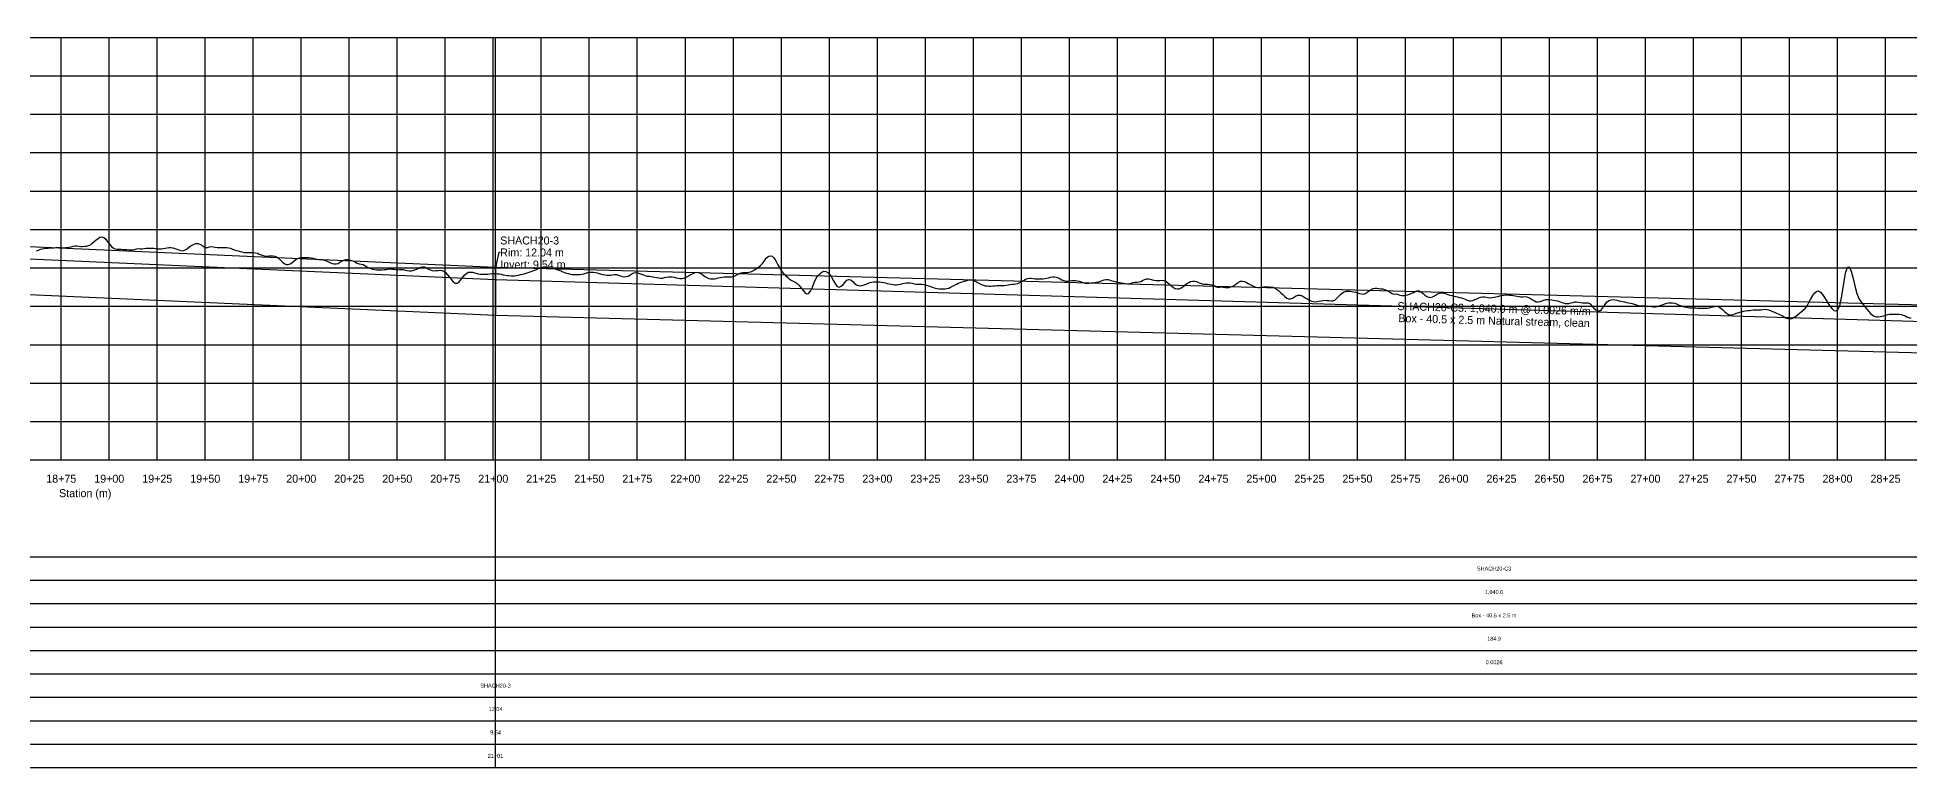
# Model space of a CAD drawing. Extents: x -64 to 3791, y -140 to 242.
# Drawn here: x 1863 to 2838, y -140 to 240 of the extents above; entities that cross this region are included whole.
import ezdxf
from ezdxf.enums import TextEntityAlignment as Align

# ---------------------------------------------------------------- set-up
doc = ezdxf.new("R2010")
doc.units = 0
for name, color, linetype in [('Annotation', 7, 'Continuous'), ('Annotation_Table', 254, 'Continuous'), ('Crown', 7, 'Continuous'), ('Grid', 254, 'Continuous'), ('Grid_Text', 7, 'Continuous'), ('Ground_Elevation', 3, 'Continuous'), ('Hydraulic_Grade', 5, 'Continuous'), ('Invert', 7, 'Continuous'), ('Structure', 7, 'Continuous')]:
    doc.layers.add(name, color=color, linetype=linetype)

msp = doc.modelspace()

# ---------------------------------------------------------------- linework, layer by layer
at = {"layer": 'Annotation', "color": 0}
msp.add_lwpolyline([(2103.59, 128.01), (2102.85, 128.01), (2101.15, 120.39)], dxfattribs=at)
msp.add_lwpolyline([(2101.15, 120.39), (2100.95, 121.37), (2101.74, 121.19)], close=True, dxfattribs=at)
at = {"layer": 'Annotation_Table', "color": 254}
for points in [[(2101.15, -140.21), (2101.15, 240)], [(-25, -30.48), (3774.95, -30.48)], [(-25, -42.67), (3774.95, -42.67)], [(-25, -54.86), (3774.95, -54.86)], [(-25, -67.06), (3774.95, -67.06)], [(-25, -79.25), (3774.95, -79.25)], [(-25, -91.44), (3774.95, -91.44)], [(-25, -103.63), (3774.95, -103.63)], [(-25, -115.82), (3774.95, -115.82)], [(-25, -128.02), (3774.95, -128.02)], [(-25, -140.21), (3774.95, -140.21)]]:
    msp.add_lwpolyline(points, dxfattribs=at)
at = {"layer": 'Crown', "color": 0}
for points in [[(858.43, 175.35), (2101.15, 120.39)], [(2101.15, 120.39), (2101.15, 120.39)], [(2101.15, 120.39), (3141.15, 92.89)]]:
    msp.add_lwpolyline(points, dxfattribs=at)
at = {"layer": 'Grid', "color": 254}
for points in [[(-25, 240), (3775, 240)], [(1875, 20), (1875, 240)], [(1900, 20), (1900, 240)], [(1925, 20), (1925, 240)], [(1950, 20), (1950, 240)], [(1975, 20), (1975, 240)], [(2000, 20), (2000, 240)], [(2025, 20), (2025, 240)], [(2050, 20), (2050, 240)], [(2075, 20), (2075, 240)], [(2100, 20), (2100, 240)], [(2125, 20), (2125, 240)], [(2150, 20), (2150, 240)], [(2175, 20), (2175, 240)], [(2200, 20), (2200, 240)], [(2225, 20), (2225, 240)], [(2250, 20), (2250, 240)], [(2275, 20), (2275, 240)], [(2300, 20), (2300, 240)], [(2325, 20), (2325, 240)], [(2350, 20), (2350, 240)], [(2375, 20), (2375, 240)], [(2400, 20), (2400, 240)], [(2425, 20), (2425, 240)], [(2450, 20), (2450, 240)], [(2475, 20), (2475, 240)], [(2500, 20), (2500, 240)], [(2525, 20), (2525, 240)], [(2550, 20), (2550, 240)], [(2575, 20), (2575, 240)], [(2600, 20), (2600, 240)], [(2625, 20), (2625, 240)], [(2650, 20), (2650, 240)], [(2675, 20), (2675, 240)], [(2700, 20), (2700, 240)], [(2725, 20), (2725, 240)], [(2750, 20), (2750, 240)], [(2775, 20), (2775, 240)], [(2800, 20), (2800, 240)], [(2825, 20), (2825, 240)], [(-25, 220), (3775, 220)], [(-25, 200), (3775, 200)], [(-25, 180), (3775, 180)], [(-25, 160), (3775, 160)], [(-25, 140), (3775, 140)], [(-25, 120), (3775, 120)], [(-25, 100), (3775, 100)], [(-25, 80), (3775, 80)], [(-25, 60), (3775, 60)], [(-25, 40), (3775, 40)], [(-25, 20), (3775, 20)]]:
    msp.add_lwpolyline(points, dxfattribs=at)
at = {"layer": 'Ground_Elevation', "color": 3}
msp.add_lwpolyline([(1862.15, 128.94), (1863.15, 129.29), (1864.15, 129.66), (1865.15, 129.95), (1866.15, 130.15), (1867.15, 130.27), (1868.15, 130.33), (1869.15, 130.37), (1870.15, 130.42), (1871.15, 130.5), (1872.15, 130.59), (1873.15, 130.64), (1874.15, 130.61), (1875.15, 130.54), (1876.15, 130.52), (1877.15, 130.57), (1878.15, 130.64), (1879.15, 130.78), (1880.15, 131.03), (1881.15, 131.3), (1882.15, 131.48), (1883.15, 131.47), (1884.15, 131.31), (1885.15, 131.18), (1886.15, 131.14), (1887.15, 131.23), (1888.15, 131.35), (1889.15, 131.59), (1890.15, 132.05), (1891.15, 132.79), (1892.15, 133.73), (1893.15, 134.61), (1894.15, 135.37), (1895.15, 135.92), (1896.15, 136.12), (1897.15, 135.77), (1898.15, 134.87), (1899.15, 133.61), (1900.15, 132.28), (1901.15, 131.15), (1902.15, 130.35), (1903.15, 129.95), (1904.15, 129.78), (1905.15, 129.74), (1906.15, 129.68), (1907.15, 129.58), (1908.15, 129.52), (1909.15, 129.5), (1910.15, 129.47), (1911.15, 129.43), (1912.15, 129.45), (1913.15, 129.65), (1914.15, 129.91), (1915.15, 130.03), (1916.15, 129.99), (1917.15, 129.98), (1918.15, 130.07), (1919.15, 130.18), (1920.15, 130.26), (1921.15, 130.28), (1922.15, 130.28), (1923.15, 130.26), (1924.15, 130.13), (1925.15, 129.98), (1926.15, 129.94), (1927.15, 130), (1928.15, 130.12), (1929.15, 130.24), (1930.15, 130.39), (1931.15, 130.56), (1932.15, 130.61), (1933.15, 130.49), (1934.15, 130.16), (1935.15, 129.75), (1936.15, 129.38), (1937.15, 129.08), (1938.15, 128.96), (1939.15, 129.19), (1940.15, 129.71), (1941.15, 130.46), (1942.15, 131.24), (1943.15, 131.91), (1944.15, 132.4), (1945.15, 132.65), (1946.15, 132.66), (1947.15, 132.32), (1948.15, 131.75), (1949.15, 131.1), (1950.15, 130.62), (1951.15, 130.61), (1952.15, 131.04), (1953.15, 131.08), (1954.15, 130.91), (1955.15, 130.72), (1956.15, 130.58), (1957.15, 130.54), (1958.15, 130.56), (1959.15, 130.61), (1960.15, 130.65), (1961.15, 130.62), (1962.15, 130.49), (1963.15, 130.23), (1964.15, 129.79), (1965.15, 129.4), (1966.15, 129.09), (1967.15, 128.83), (1968.15, 128.6), (1969.15, 128.34), (1970.15, 128.09), (1971.15, 127.96), (1972.15, 127.93), (1973.15, 127.94), (1974.15, 127.95), (1975.15, 127.97), (1976.15, 127.9), (1977.15, 127.63), (1978.15, 127.21), (1979.15, 126.72), (1980.15, 126.36), (1981.15, 126.18), (1982.15, 126.14), (1983.15, 126.23), (1984.15, 126.34), (1985.15, 126.33), (1986.15, 126.15), (1987.15, 125.69), (1988.15, 125), (1989.15, 124.07), (1990.15, 123.05), (1991.15, 122.25), (1992.15, 121.81), (1993.15, 121.75), (1994.15, 122.06), (1995.15, 122.68), (1996.15, 123.52), (1997.15, 124.35), (1998.15, 124.95), (1999.15, 125.26), (2000.15, 125.4), (2001.15, 125.45), (2002.15, 125.42), (2003.15, 125.37), (2004.15, 125.33), (2005.15, 125.26), (2006.15, 125.07), (2007.15, 124.77), (2008.15, 124.52), (2009.15, 124.36), (2010.15, 124.32), (2011.15, 124.22), (2012.15, 123.97), (2013.15, 123.62), (2014.15, 123.15), (2015.15, 122.65), (2016.15, 122.25), (2017.15, 122.05), (2018.15, 122.05), (2019.15, 122.36), (2020.15, 122.92), (2021.15, 123.54), (2022.15, 124.07), (2023.15, 124.32), (2024.15, 124.37), (2025.15, 124.16), (2026.15, 123.88), (2027.15, 123.46), (2028.15, 122.98), (2029.15, 122.53), (2030.15, 122.17), (2031.15, 121.95), (2032.15, 121.7), (2033.15, 121.23), (2034.15, 120.6), (2035.15, 120.04), (2036.15, 119.66), (2037.15, 119.37), (2038.15, 119.17), (2039.15, 119.05), (2040.15, 118.97), (2041.15, 118.93), (2042.15, 119), (2043.15, 119.08), (2044.15, 119.21), (2045.15, 119.36), (2046.15, 119.43), (2047.15, 119.39), (2048.15, 119.26), (2049.15, 119.11), (2050.15, 119.06), (2051.15, 119.12), (2052.15, 119.16), (2053.15, 119.08), (2054.15, 118.86), (2055.15, 118.59), (2056.15, 118.41), (2057.15, 118.42), (2058.15, 118.6), (2059.15, 118.93), (2060.15, 119.38), (2061.15, 119.86), (2062.15, 120.29), (2063.15, 120.53), (2064.15, 120.48), (2065.15, 120.08), (2066.15, 119.54), (2067.15, 119.03), (2068.15, 118.65), (2069.15, 118.53), (2070.15, 118.57), (2071.15, 118.69), (2072.15, 118.76), (2073.15, 118.65), (2074.15, 118.26), (2075.15, 117.52), (2076.15, 116.45), (2077.15, 115.16), (2078.15, 113.85), (2079.15, 112.68), (2080.15, 112.1), (2081.15, 112.02), (2082.15, 112.66), (2083.15, 113.74), (2084.15, 115.1), (2085.15, 116.43), (2086.15, 117.3), (2087.15, 117.7), (2088.15, 117.79), (2089.15, 117.7), (2090.15, 117.47), (2091.15, 117.18), (2092.15, 116.88), (2093.15, 116.69), (2094.15, 116.65), (2095.15, 116.66), (2096.15, 116.72), (2097.15, 116.81), (2098.15, 116.94), (2099.15, 117.06), (2100.15, 117.08), (2101.15, 116.99), (2102.15, 116.88), (2103.15, 116.82), (2104.15, 116.68), (2105.15, 116.45), (2106.15, 116.21), (2107.15, 116.08), (2108.15, 116), (2109.15, 115.94), (2110.15, 115.87), (2111.15, 115.88), (2112.15, 116.02), (2113.15, 116.25), (2114.15, 116.47), (2115.15, 116.68), (2116.15, 116.95), (2117.15, 117.3), (2118.15, 117.68), (2119.15, 118.01), (2120.15, 118.28), (2121.15, 118.61), (2122.15, 119.03), (2123.15, 119.52), (2124.15, 119.98), (2125.15, 120.34), (2126.15, 120.52), (2127.15, 120.56), (2128.15, 120.39), (2129.15, 120.17), (2130.15, 119.95), (2131.15, 119.7), (2132.15, 119.43), (2133.15, 119.11), (2134.15, 118.75), (2135.15, 118.38), (2136.15, 118), (2137.15, 117.63), (2138.15, 117.31), (2139.15, 117.01), (2140.15, 116.76), (2141.15, 116.57), (2142.15, 116.48), (2143.15, 116.49), (2144.15, 116.56), (2145.15, 116.62), (2146.15, 116.74), (2147.15, 116.97), (2148.15, 117.29), (2149.15, 117.59), (2150.15, 117.78), (2151.15, 117.84), (2152.15, 117.78), (2153.15, 117.63), (2154.15, 117.39), (2155.15, 117.13), (2156.15, 116.81), (2157.15, 116.51), (2158.15, 116.33), (2159.15, 116.22), (2160.15, 116.21), (2161.15, 116.26), (2162.15, 116.36), (2163.15, 116.53), (2164.15, 116.55), (2165.15, 116.28), (2166.15, 115.91), (2167.15, 115.52), (2168.15, 115.38), (2169.15, 115.49), (2170.15, 115.77), (2171.15, 116.27), (2172.15, 116.82), (2173.15, 117.39), (2174.15, 117.65), (2175.15, 117.49), (2176.15, 117.13), (2177.15, 116.69), (2178.15, 116.31), (2179.15, 116), (2180.15, 115.75), (2181.15, 115.6), (2182.15, 115.5), (2183.15, 115.39), (2184.15, 115.23), (2185.15, 115.01), (2186.15, 114.76), (2187.15, 114.63), (2188.15, 114.71), (2189.15, 114.93), (2190.15, 115.14), (2191.15, 115.28), (2192.15, 115.38), (2193.15, 115.33), (2194.15, 115.14), (2195.15, 114.85), (2196.15, 114.6), (2197.15, 114.47), (2198.15, 114.47), (2199.15, 114.63), (2200.15, 115), (2201.15, 115.55), (2202.15, 116.17), (2203.15, 116.69), (2204.15, 117.15), (2205.15, 117.52), (2206.15, 117.71), (2207.15, 117.58), (2208.15, 117.04), (2209.15, 116.3), (2210.15, 115.54), (2211.15, 114.92), (2212.15, 114.5), (2213.15, 114.29), (2214.15, 114.25), (2215.15, 114.31), (2216.15, 114.47), (2217.15, 114.73), (2218.15, 114.98), (2219.15, 115.21), (2220.15, 115.35), (2221.15, 115.41), (2222.15, 115.36), (2223.15, 115.27), (2224.15, 115.29), (2225.15, 115.57), (2226.15, 116.07), (2227.15, 116.63), (2228.15, 117.11), (2229.15, 117.43), (2230.15, 117.58), (2231.15, 117.63), (2232.15, 117.65), (2233.15, 117.71), (2234.15, 117.96), (2235.15, 118.45), (2236.15, 119.07), (2237.15, 119.72), (2238.15, 120.37), (2239.15, 121.17), (2240.15, 122.28), (2241.15, 123.64), (2242.15, 125.04), (2243.15, 125.99), (2244.15, 126.33), (2245.15, 126.1), (2246.15, 125.2), (2247.15, 123.67), (2248.15, 121.64), (2249.15, 119.78), (2250.15, 118.25), (2251.15, 117.09), (2252.15, 116.1), (2253.15, 115.17), (2254.15, 114.29), (2255.15, 113.54), (2256.15, 113.01), (2257.15, 112.5), (2258.15, 111.91), (2259.15, 111.05), (2260.15, 109.81), (2261.15, 108.42), (2262.15, 107.2), (2263.15, 106.55), (2264.15, 106.74), (2265.15, 107.86), (2266.15, 109.9), (2267.15, 112.38), (2268.15, 114.58), (2269.15, 116.06), (2270.15, 117.07), (2271.15, 117.82), (2272.15, 118.24), (2273.15, 118.2), (2274.15, 117.67), (2275.15, 116.66), (2276.15, 115.11), (2277.15, 113.29), (2278.15, 111.53), (2279.15, 110.36), (2280.15, 109.97), (2281.15, 110.42), (2282.15, 111.37), (2283.15, 112.6), (2284.15, 113.59), (2285.15, 114.02), (2286.15, 113.73), (2287.15, 112.92), (2288.15, 111.93), (2289.15, 111.17), (2290.15, 110.75), (2291.15, 110.64), (2292.15, 110.79), (2293.15, 111.14), (2294.15, 111.59), (2295.15, 112.03), (2296.15, 112.37), (2297.15, 112.56), (2298.15, 112.68), (2299.15, 112.72), (2300.15, 112.73), (2301.15, 112.66), (2302.15, 112.52), (2303.15, 112.35), (2304.15, 112.13), (2305.15, 111.9), (2306.15, 111.69), (2307.15, 111.47), (2308.15, 111.29), (2309.15, 111.14), (2310.15, 111.16), (2311.15, 111.32), (2312.15, 111.59), (2313.15, 111.84), (2314.15, 112.06), (2315.15, 112.21), (2316.15, 112.27), (2317.15, 112.2), (2318.15, 112), (2319.15, 111.74), (2320.15, 111.53), (2321.15, 111.45), (2322.15, 111.46), (2323.15, 111.44), (2324.15, 111.31), (2325.15, 111.09), (2326.15, 110.8), (2327.15, 110.46), (2328.15, 110.11), (2329.15, 109.8), (2330.15, 109.47), (2331.15, 109.23), (2332.15, 109.08), (2333.15, 109.06), (2334.15, 109.09), (2335.15, 109.16), (2336.15, 109.26), (2337.15, 109.49), (2338.15, 109.91), (2339.15, 110.46), (2340.15, 111.06), (2341.15, 111.59), (2342.15, 112.05), (2343.15, 112.46), (2344.15, 112.79), (2345.15, 113.07), (2346.15, 113.28), (2347.15, 113.54), (2348.15, 113.73), (2349.15, 113.73), (2350.15, 113.49), (2351.15, 113.05), (2352.15, 112.46), (2353.15, 111.85), (2354.15, 111.3), (2355.15, 110.93), (2356.15, 110.7), (2357.15, 110.57), (2358.15, 110.53), (2359.15, 110.54), (2360.15, 110.62), (2361.15, 110.73), (2362.15, 110.85), (2363.15, 110.89), (2364.15, 110.85), (2365.15, 110.81), (2366.15, 110.85), (2367.15, 110.99), (2368.15, 111.18), (2369.15, 111.33), (2370.15, 111.44), (2371.15, 111.52), (2372.15, 111.67), (2373.15, 111.94), (2374.15, 112.36), (2375.15, 112.9), (2376.15, 113.51), (2377.15, 114.05), (2378.15, 114.42), (2379.15, 114.57), (2380.15, 114.57), (2381.15, 114.46), (2382.15, 114.34), (2383.15, 114.24), (2384.15, 114.21), (2385.15, 114.23), (2386.15, 114.29), (2387.15, 114.39), (2388.15, 114.58), (2389.15, 114.82), (2390.15, 115.1), (2391.15, 115.34), (2392.15, 115.41), (2393.15, 115.21), (2394.15, 114.82), (2395.15, 114.32), (2396.15, 113.8), (2397.15, 113.35), (2398.15, 113.09), (2399.15, 113.08), (2400.15, 113.24), (2401.15, 113.41), (2402.15, 113.46), (2403.15, 113.4), (2404.15, 113.27), (2405.15, 113.03), (2406.15, 112.67), (2407.15, 112.3), (2408.15, 112.01), (2409.15, 111.94), (2410.15, 112), (2411.15, 112.13), (2412.15, 112.28), (2413.15, 112.43), (2414.15, 112.58), (2415.15, 112.76), (2416.15, 113.02), (2417.15, 113.39), (2418.15, 113.74), (2419.15, 113.95), (2420.15, 113.88), (2421.15, 113.62), (2422.15, 113.32), (2423.15, 113), (2424.15, 112.73), (2425.15, 112.49), (2426.15, 112.34), (2427.15, 112.23), (2428.15, 112.09), (2429.15, 111.87), (2430.15, 111.69), (2431.15, 111.75), (2432.15, 112), (2433.15, 112.34), (2434.15, 112.53), (2435.15, 112.6), (2436.15, 112.73), (2437.15, 112.99), (2438.15, 113.42), (2439.15, 113.94), (2440.15, 114.36), (2441.15, 114.32), (2442.15, 114.07), (2443.15, 113.85), (2444.15, 113.64), (2445.15, 113.43), (2446.15, 113.35), (2447.15, 113.49), (2448.15, 113.59), (2449.15, 113.48), (2450.15, 113.06), (2451.15, 112.4), (2452.15, 111.56), (2453.15, 110.61), (2454.15, 109.76), (2455.15, 109.25), (2456.15, 109.05), (2457.15, 109.16), (2458.15, 109.54), (2459.15, 110.16), (2460.15, 110.99), (2461.15, 111.81), (2462.15, 112.43), (2463.15, 112.85), (2464.15, 113.1), (2465.15, 113.14), (2466.15, 112.87), (2467.15, 112.42), (2468.15, 112), (2469.15, 111.76), (2470.15, 111.6), (2471.15, 111.46), (2472.15, 111.44), (2473.15, 111.42), (2474.15, 111.23), (2475.15, 110.8), (2476.15, 110.3), (2477.15, 110.03), (2478.15, 110), (2479.15, 110.06), (2480.15, 109.99), (2481.15, 109.83), (2482.15, 109.71), (2483.15, 109.8), (2484.15, 110.07), (2485.15, 110.5), (2486.15, 111.09), (2487.15, 111.8), (2488.15, 112.5), (2489.15, 113.02), (2490.15, 113.1), (2491.15, 112.86), (2492.15, 112.41), (2493.15, 111.92), (2494.15, 111.41), (2495.15, 110.85), (2496.15, 110.34), (2497.15, 109.96), (2498.15, 109.81), (2499.15, 109.86), (2500.15, 110.03), (2501.15, 110.2), (2502.15, 110.26), (2503.15, 110.2), (2504.15, 110.13), (2505.15, 110.04), (2506.15, 109.87), (2507.15, 109.46), (2508.15, 108.81), (2509.15, 107.98), (2510.15, 107.06), (2511.15, 106.06), (2512.15, 105.07), (2513.15, 104.26), (2514.15, 103.8), (2515.15, 103.81), (2516.15, 104.24), (2517.15, 104.9), (2518.15, 105.5), (2519.15, 105.87), (2520.15, 105.82), (2521.15, 105.47), (2522.15, 104.92), (2523.15, 104.29), (2524.15, 103.64), (2525.15, 103.04), (2526.15, 102.65), (2527.15, 102.46), (2528.15, 102.4), (2529.15, 102.43), (2530.15, 102.59), (2531.15, 102.85), (2532.15, 103.09), (2533.15, 103.15), (2534.15, 103.08), (2535.15, 102.93), (2536.15, 102.81), (2537.15, 102.87), (2538.15, 103.27), (2539.15, 104.08), (2540.15, 105.14), (2541.15, 106.17), (2542.15, 106.97), (2543.15, 107.5), (2544.15, 107.79), (2545.15, 107.92), (2546.15, 107.92), (2547.15, 107.78), (2548.15, 107.54), (2549.15, 107.27), (2550.15, 106.96), (2551.15, 106.66), (2552.15, 106.41), (2553.15, 106.37), (2554.15, 106.68), (2555.15, 107.3), (2556.15, 108), (2557.15, 108.68), (2558.15, 109.19), (2559.15, 109.48), (2560.15, 109.46), (2561.15, 109.3), (2562.15, 109.16), (2563.15, 109.05), (2564.15, 108.8), (2565.15, 108.4), (2566.15, 107.79), (2567.15, 107.14), (2568.15, 106.6), (2569.15, 106.33), (2570.15, 106.4), (2571.15, 106.13), (2572.15, 105.78), (2573.15, 105.58), (2574.15, 105.57), (2575.15, 105.71), (2576.15, 105.96), (2577.15, 106.33), (2578.15, 106.75), (2579.15, 107.22), (2580.15, 107.66), (2581.15, 107.98), (2582.15, 107.99), (2583.15, 107.41), (2584.15, 106.62), (2585.15, 105.76), (2586.15, 105.06), (2587.15, 104.67), (2588.15, 104.58), (2589.15, 104.86), (2590.15, 105.47), (2591.15, 106.18), (2592.15, 106.71), (2593.15, 106.92), (2594.15, 106.92), (2595.15, 106.78), (2596.15, 106.49), (2597.15, 106.14), (2598.15, 105.84), (2599.15, 105.56), (2600.15, 105.29), (2601.15, 105.07), (2602.15, 104.86), (2603.15, 104.64), (2604.15, 104.38), (2605.15, 104.07), (2606.15, 103.67), (2607.15, 103.24), (2608.15, 102.92), (2609.15, 102.86), (2610.15, 103.09), (2611.15, 103.52), (2612.15, 103.96), (2613.15, 104.37), (2614.15, 104.72), (2615.15, 104.91), (2616.15, 104.89), (2617.15, 104.69), (2618.15, 104.49), (2619.15, 104.44), (2620.15, 104.55), (2621.15, 104.74), (2622.15, 104.93), (2623.15, 105.14), (2624.15, 105.4), (2625.15, 105.67), (2626.15, 105.84), (2627.15, 105.88), (2628.15, 105.88), (2629.15, 105.83), (2630.15, 105.75), (2631.15, 105.6), (2632.15, 105.43), (2633.15, 105.27), (2634.15, 105.1), (2635.15, 104.99), (2636.15, 105), (2637.15, 105.01), (2638.15, 104.94), (2639.15, 104.65), (2640.15, 104.11), (2641.15, 103.42), (2642.15, 102.77), (2643.15, 102.38), (2644.15, 102.34), (2645.15, 102.56), (2646.15, 102.89), (2647.15, 103.21), (2648.15, 103.49), (2649.15, 103.62), (2650.15, 103.53), (2651.15, 103.33), (2652.15, 103.16), (2653.15, 103), (2654.15, 102.78), (2655.15, 102.46), (2656.15, 102.1), (2657.15, 101.77), (2658.15, 101.53), (2659.15, 101.44), (2660.15, 101.49), (2661.15, 101.74), (2662.15, 102.04), (2663.15, 102.28), (2664.15, 102.3), (2665.15, 102.14), (2666.15, 101.91), (2667.15, 101.77), (2668.15, 101.77), (2669.15, 101.86), (2670.15, 101.74), (2671.15, 101.21), (2672.15, 100.19), (2673.15, 99.03), (2674.15, 98.08), (2675.15, 97.62), (2676.15, 97.64), (2677.15, 98.25), (2678.15, 99.72), (2679.15, 101.33), (2680.15, 102.43), (2681.15, 103.08), (2682.15, 103.42), (2683.15, 103.49), (2684.15, 103.36), (2685.15, 103.12), (2686.15, 102.89), (2687.15, 102.69), (2688.15, 102.49), (2689.15, 102.26), (2690.15, 101.99), (2691.15, 101.75), (2692.15, 101.58), (2693.15, 101.41), (2694.15, 101.16), (2695.15, 100.79), (2696.15, 100.44), (2697.15, 100.25), (2698.15, 100.22), (2699.15, 100.25), (2700.15, 100.22), (2701.15, 100.13), (2702.15, 100.01), (2703.15, 99.88), (2704.15, 99.77), (2705.15, 99.74), (2706.15, 99.93), (2707.15, 100.23), (2708.15, 100.59), (2709.15, 100.94), (2710.15, 101.28), (2711.15, 101.57), (2712.15, 101.79), (2713.15, 101.88), (2714.15, 101.82), (2715.15, 101.59), (2716.15, 101.25), (2717.15, 100.82), (2718.15, 100.42), (2719.15, 100.06), (2720.15, 99.74), (2721.15, 99.49), (2722.15, 99.32), (2723.15, 99.22), (2724.15, 99.18), (2725.15, 99.16), (2726.15, 99.12), (2727.15, 99.06), (2728.15, 98.98), (2729.15, 98.94), (2730.15, 98.94), (2731.15, 98.96), (2732.15, 99.06), (2733.15, 99.23), (2734.15, 99.49), (2735.15, 99.74), (2736.15, 99.95), (2737.15, 100.01), (2738.15, 99.79), (2739.15, 99.22), (2740.15, 98.34), (2741.15, 97.33), (2742.15, 96.38), (2743.15, 95.76), (2744.15, 95.52), (2745.15, 95.63), (2746.15, 95.95), (2747.15, 96.34), (2748.15, 96.64), (2749.15, 96.9), (2750.15, 97.15), (2751.15, 97.4), (2752.15, 97.61), (2753.15, 97.76), (2754.15, 97.89), (2755.15, 98), (2756.15, 98.08), (2757.15, 98.09), (2758.15, 98.09), (2759.15, 98.09), (2760.15, 98.2), (2761.15, 98.35), (2762.15, 98.46), (2763.15, 98.39), (2764.15, 98.15), (2765.15, 97.78), (2766.15, 97.35), (2767.15, 96.87), (2768.15, 96.46), (2769.15, 96.03), (2770.15, 95.59), (2771.15, 95.12), (2772.15, 94.58), (2773.15, 94.01), (2774.15, 93.59), (2775.15, 93.48), (2776.15, 93.67), (2777.15, 94.11), (2778.15, 94.74), (2779.15, 95.56), (2780.15, 96.4), (2781.15, 97.19), (2782.15, 97.97), (2783.15, 98.89), (2784.15, 100.17), (2785.15, 101.93), (2786.15, 103.92), (2787.15, 105.68), (2788.15, 107.03), (2789.15, 107.83), (2790.15, 108.02), (2791.15, 107.36), (2792.15, 106.2), (2793.15, 104.66), (2794.15, 103.12), (2795.15, 101.47), (2796.15, 99.91), (2797.15, 98.65), (2798.15, 97.88), (2799.15, 97.62), (2800.15, 98.25), (2801.15, 100.27), (2802.15, 104.55), (2803.15, 110.69), (2804.15, 117.24), (2805.15, 120.31), (2806.15, 120.47), (2807.15, 118.29), (2808.15, 114.44), (2809.15, 110.03), (2810.15, 106.6), (2811.15, 104.13), (2812.15, 102.48), (2813.15, 101.15), (2814.15, 99.94), (2815.15, 98.7), (2816.15, 97.43), (2817.15, 96.3), (2818.15, 95.45), (2819.15, 94.84), (2820.15, 94.57), (2821.15, 94.57), (2822.15, 94.67), (2823.15, 94.85), (2824.15, 95.09), (2825.15, 95.41), (2826.15, 95.69), (2827.15, 95.82), (2828.15, 95.84), (2829.15, 95.83), (2830.15, 95.88), (2831.15, 95.92), (2832.15, 95.89), (2833.15, 95.74), (2834.15, 95.43), (2835.15, 95.01), (2836.15, 94.55), (2837.15, 94.16), (2838.15, 93.89)], dxfattribs=at)
at = {"layer": 'Hydraulic_Grade', "color": 5}
for points in [[(858.43, 169.02), (2101.15, 114.03)], [(2101.15, 114.03), (2101.15, 114.03)], [(2101.15, 114.03), (3141.15, 83.47)]]:
    msp.add_lwpolyline(points, dxfattribs=at)
at = {"layer": 'Invert', "color": 0}
for points in [[(858.43, 150.35), (2101.15, 95.39)], [(2101.15, 95.39), (2101.15, 95.39)], [(2101.15, 95.39), (3141.15, 67.89)]]:
    msp.add_lwpolyline(points, dxfattribs=at)
at = {"layer": 'Structure', "color": 0}
msp.add_lwpolyline([(2101.15, 120.39), (2101.15, 95.39)], dxfattribs=at)
msp.add_lwpolyline([(2101.15, 120.39), (2101.15, 95.39)], dxfattribs=at)

# ---------------------------------------------------------------- texts
at = {"layer": 'Annotation', "color": 0}
for s, height, p in [('SHACH20-3', 4.167, (2103.59, 134.26)), ('Rim: 12.04 m', 4.1667, (2103.59, 128.01)), ('Invert: 9.54 m', 4.1667, (2103.59, 121.76))]:
    msp.add_text(s, height=height, dxfattribs=at).set_placement(p, align=Align.MIDDLE_LEFT)
for s, p in [('SHACH20-C3: 1,040.0 m @ 0.0026 m/m', (2621.15, 98.78)), ('Box - 40.5 x 2.5 m Natural stream, clean', (2621.15, 92.53))]:
    msp.add_text(s, height=4.1667, rotation=358.48532, dxfattribs=at).set_placement(p, align=Align.MIDDLE_CENTER)
at = {"layer": 'Annotation_Table', "color": 0}
for s, height, p in [('SHACH20-C3', 2.083, (2621.15, -36.58)), ('1,040.0', 2.083, (2621.15, -48.77)), ('Box - 40.5 x 2.5 m', 2.0833, (2621.15, -60.96)), ('184.9', 2.083, (2621.15, -73.15)), ('0.0026', 2.083, (2621.15, -85.34)), ('SHACH20-3', 2.083, (2101.15, -97.54)), ('12.04', 2.083, (2101.15, -109.73)), ('9.54', 2.083, (2101.15, -121.92)), ('21+01', 2.083, (2101.15, -134.11))]:
    msp.add_text(s, height=height, dxfattribs=at).set_placement(p, align=Align.MIDDLE_CENTER)
at = {"layer": 'Grid_Text', "color": 0}
for s, height, p in [('18+75', 4.167, (1875, 12.3)), ('19+00', 4.167, (1900, 12.3)), ('19+25', 4.167, (1925, 12.3)), ('19+50', 4.167, (1950, 12.3)), ('19+75', 4.167, (1975, 12.3)), ('20+00', 4.167, (2000, 12.3)), ('20+25', 4.167, (2025, 12.3)), ('20+50', 4.167, (2050, 12.3)), ('20+75', 4.167, (2075, 12.3)), ('21+00', 4.167, (2100, 12.3)), ('21+25', 4.167, (2125, 12.3)), ('21+50', 4.167, (2150, 12.3)), ('21+75', 4.167, (2175, 12.3)), ('22+00', 4.167, (2200, 12.3)), ('22+25', 4.167, (2225, 12.3)), ('22+50', 4.167, (2250, 12.3)), ('22+75', 4.167, (2275, 12.3)), ('23+00', 4.167, (2300, 12.3)), ('23+25', 4.167, (2325, 12.3)), ('23+50', 4.167, (2350, 12.3)), ('23+75', 4.167, (2375, 12.3)), ('24+00', 4.167, (2400, 12.3)), ('24+25', 4.167, (2425, 12.3)), ('24+50', 4.167, (2450, 12.3)), ('24+75', 4.167, (2475, 12.3)), ('25+00', 4.167, (2500, 12.3)), ('25+25', 4.167, (2525, 12.3)), ('25+50', 4.167, (2550, 12.3)), ('25+75', 4.167, (2575, 12.3)), ('26+00', 4.167, (2600, 12.3)), ('26+25', 4.167, (2625, 12.3)), ('26+50', 4.167, (2650, 12.3)), ('26+75', 4.167, (2675, 12.3)), ('27+00', 4.167, (2700, 12.3)), ('27+25', 4.167, (2725, 12.3)), ('27+50', 4.167, (2750, 12.3)), ('27+75', 4.167, (2775, 12.3)), ('28+00', 4.167, (2800, 12.3)), ('28+25', 4.167, (2825, 12.3)), ('Station (m)', 4.1667, (1887.5, 4.76))]:
    msp.add_text(s, height=height, dxfattribs=at).set_placement(p, align=Align.TOP_CENTER)

doc.saveas('drawing.dxf')
